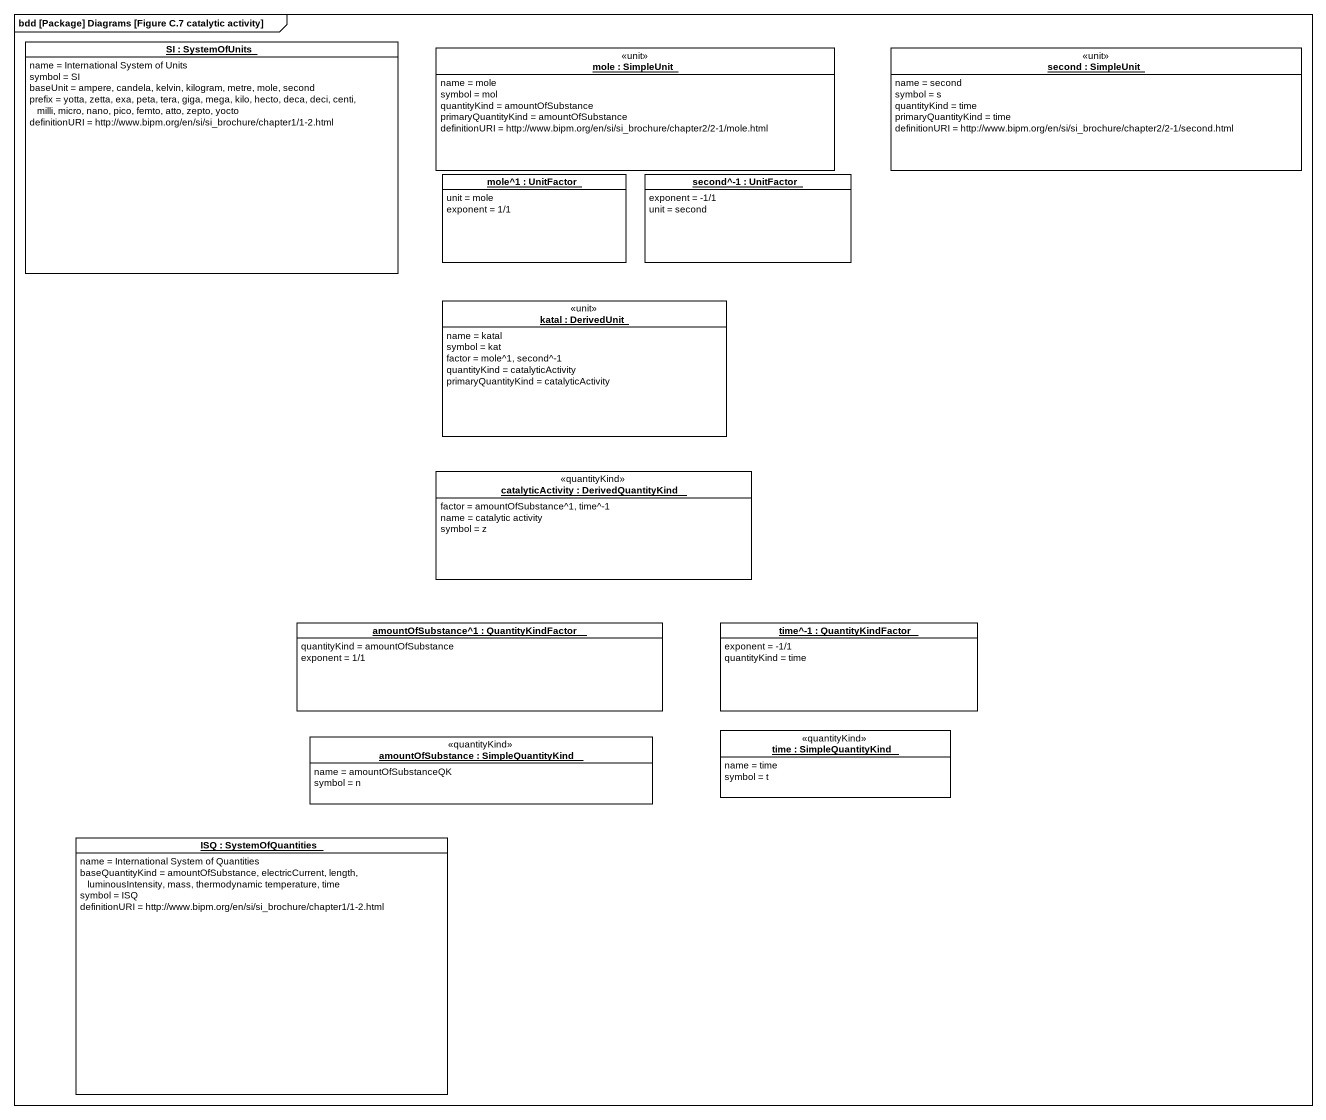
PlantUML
@startuml
mainframe bdd [Package] Diagrams [Figure C.7 catalytic activity]
hide circle
hide empty members
object "SI : SystemOfUnits" as SI #FFFFFF {
  name = International System of Units
  symbol = SI
  baseUnit = ampere, candela, kelvin, kilogram, metre, mole, second
  prefix = yotta, zetta, exa, peta, tera, giga, mega, kilo, hecto, deca, deci, centi, milli, micro, nano, pico, femto, atto, zepto, yocto
  definitionURI = http://www.bipm.org/en/si/si_brochure/chapter1/1-2.html
}
object "mole : SimpleUnit" as mole <<unit>> #FFFFFF {
  name = mole
  symbol = mol
  quantityKind = amountOfSubstance
  primaryQuantityKind = amountOfSubstance
  definitionURI = http://www.bipm.org/en/si/si_brochure/chapter2/2-1/mole.html
}
object "second : SimpleUnit" as second <<unit>> #FFFFFF {
  name = second
  symbol = s
  quantityKind = time
  primaryQuantityKind = time
  definitionURI = http://www.bipm.org/en/si/si_brochure/chapter2/2-1/second.html
}
object "mole^1 : UnitFactor" as mole_1 #FFFFFF {
  unit = mole
  exponent = 1/1
}
object "second^-1 : UnitFactor" as second_1 #FFFFFF {
  exponent = -1/1
  unit = second
}
object "katal : DerivedUnit" as katal <<unit>> #FFFFFF {
  name = katal
  symbol = kat
  factor = mole^1, second^-1
  quantityKind = catalyticActivity
  primaryQuantityKind = catalyticActivity
}
object "catalyticActivity : DerivedQuantityKind" as catalyticActivity <<quantityKind>> #FFFFFF {
  factor = amountOfSubstance^1, time^-1
  name = catalytic activity
  symbol = z
}
object "amountOfSubstance^1 : QuantityKindFactor" as amountOfSubstance_1 #FFFFFF {
  quantityKind = amountOfSubstance
  exponent = 1/1
}
object "time^-1 : QuantityKindFactor" as time_1 #FFFFFF {
  exponent = -1/1
  quantityKind = time
}
object "time : SimpleQuantityKind" as time <<quantityKind>> #FFFFFF {
  name = time
  symbol = t
}
object "amountOfSubstance : SimpleQuantityKind" as amountOfSubstance <<quantityKind>> #FFFFFF {
  name = amountOfSubstanceQK
  symbol = n
}
object "ISQ : SystemOfQuantities" as ISQ #FFFFFF {
  name = International System of Quantities
  baseQuantityKind = amountOfSubstance, electricCurrent, length, luminousIntensity, mass, thermodynamic temperature, time
  symbol = ISQ
  definitionURI = http://www.bipm.org/en/si/si_brochure/chapter1/1-2.html
}
@enduml
